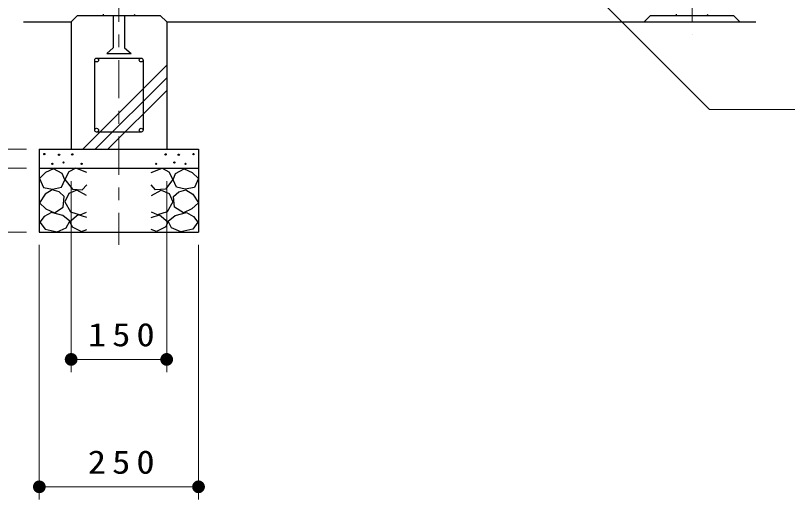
# Model space of a CAD drawing. Units: millimetres on the paper, scale 1:20. Extents: x -365 to 12, y -47 to 257.
# Drawn here: x -284.1 to -223.5, y 66.1 to 104.1 of the extents above; entities that cross this region are included whole.
import ezdxf

# ---------------------------------------------------------------- set-up
doc = ezdxf.new("R2010")
doc.units = ezdxf.units.MM
doc.linetypes.add('USER2', pattern=[6, 3, -1, 1, -1])
doc.layers.add('LY_1', color=7, linetype='Continuous', lineweight=25)
doc.styles.add('ＭＳ ゴシック', font='')
doc.styles.get('ＭＳ ゴシック').set_extended_font_data('MS Gothic')

# ---------------------------------------------------------------- blocks, each defined once
blk = doc.blocks.new('filled_dot')
at = {"color": 0, "linetype": 'Continuous', "lineweight": -2, "const_width": 1.25}
blk.add_lwpolyline([(-0.625, 0, 1), (0.625, 0, 1)], format="xyb", close=True, dxfattribs=at)

msp = doc.modelspace()

# ---------------------------------------------------------------- linework, layer by layer
at = {"layer": 'LY_1', "linetype": 'USER2', "lineweight": 13}
for p, q in [((-275.978, 142.586), (-275.978, 86.07)), ((-230.979, 142.586), (-230.979, 102.586))]:
    msp.add_line(p, q, dxfattribs=at)
at = {"layer": 'LY_1'}
for p, q in [((-279.728, 103.586), (-279.228, 104.086)), ((-279.229, 104.086), (-272.729, 104.086)), ((-276.429, 104.086), (-276.429, 101.536)), ((-275.529, 104.086), (-275.529, 101.536)), ((-272.728, 104.086), (-272.228, 103.586)), ((-234.728, 103.586), (-234.228, 104.086)), ((-234.228, 104.086), (-227.728, 104.086)), ((-227.729, 104.086), (-227.229, 103.586)), ((-283.479, 103.586), (-279.729, 103.586)), ((-279.729, 103.586), (-279.729, 93.586)), ((-272.229, 103.586), (-225.978, 103.586)), ((-272.229, 103.586), (-272.229, 93.586)), ((-276.929, 101.086), (-276.429, 101.536)), ((-275.529, 101.536), (-275.029, 101.086)), ((-277.729, 100.736), (-274.229, 100.736)), ((-276.929, 101.086), (-275.029, 101.086)), ((-277.879, 95.086), (-277.879, 100.586)), ((-274.079, 100.586), (-274.079, 95.086)), ((-274.229, 94.936), (-277.729, 94.936)), ((-282.229, 93.586), (-282.229, 87.086)), ((-282.229, 93.586), (-269.729, 93.586)), ((-269.729, 93.586), (-269.729, 87.086)), ((-282.229, 92.086), (-269.729, 92.086)), ((-282.229, 87.086), (-269.729, 87.086))]:
    msp.add_line(p, q, dxfattribs=at)
at = {"layer": 'LY_1', "lineweight": 13}
for p, q in [((-278.823, 93.586), (-272.229, 100.18)), ((-277.833, 93.586), (-272.229, 99.19)), ((-276.843, 93.586), (-272.229, 98.201)), ((-283.229, 93.586), (-295.729, 93.586)), ((-283.229, 92.086), (-295.729, 92.086)), ((-279.729, 91.086), (-279.729, 76.086)), ((-272.229, 91.086), (-272.229, 76.086)), ((-283.229, 87.086), (-305.729, 87.086)), ((-282.229, 86.086), (-282.229, 66.086)), ((-269.729, 86.086), (-269.729, 66.086)), ((-272.229, 77.086), (-279.729, 77.086)), ((-269.729, 67.086), (-282.229, 67.086))]:
    msp.add_line(p, q, dxfattribs=at)
msp.add_lwpolyline([(-252.491, 119.604), (-229.6, 96.714), (-180.122, 96.714)], dxfattribs=at)
at = {"layer": 'LY_1'}
for points in [[(-281.106, 92.056), (-281.74, 91.755), (-282.215, 91.28), (-281.914, 90.583), (-281.185, 90.44), (-280.488, 90.599), (-280.235, 91.185), (-280.425, 91.692)], [(-270.851, 92.056), (-270.217, 91.755), (-269.742, 91.28), (-270.043, 90.583), (-270.772, 90.44), (-271.469, 90.599), (-271.722, 91.185), (-271.532, 91.692)], [(-281.233, 90.409), (-281.771, 90.06), (-282.215, 89.379), (-281.708, 88.919), (-281.043, 88.603), (-280.346, 89.046), (-280.266, 89.886), (-280.674, 90.248)], [(-270.724, 90.409), (-270.186, 90.06), (-269.742, 89.379), (-270.249, 88.919), (-270.914, 88.603), (-271.611, 89.046), (-271.691, 89.886), (-271.283, 90.248)], [(-281.274, 88.612), (-281.843, 88.293), (-282.18, 87.87), (-281.777, 87.304), (-280.834, 87.101), (-280.118, 87.42), (-279.845, 87.925), (-280.384, 88.381)], [(-270.683, 88.612), (-270.114, 88.293), (-269.777, 87.87), (-270.18, 87.304), (-271.123, 87.101), (-271.839, 87.42), (-272.112, 87.925), (-271.573, 88.381)]]:
    msp.add_lwpolyline(points, close=True, dxfattribs=at)
for points in [[(-278.508, 91.771), (-279.363, 92.088), (-279.902, 91.819), (-280.219, 91.217), (-279.633, 90.456), (-278.856, 90.393), (-278.508, 90.789)], [(-273.449, 91.771), (-272.594, 92.088), (-272.055, 91.819), (-271.738, 91.217), (-272.324, 90.456), (-273.101, 90.393), (-273.449, 90.789)], [(-278.524, 89.965), (-279.284, 90.361), (-279.918, 90.108), (-280.219, 89.458), (-279.775, 88.682), (-279.015, 88.444), (-278.524, 88.65)], [(-273.433, 89.965), (-272.673, 90.361), (-272.039, 90.108), (-271.738, 89.458), (-272.182, 88.682), (-272.942, 88.444), (-273.433, 88.65)], [(-278.508, 88.238), (-279.173, 88.444), (-279.823, 87.89), (-279.649, 87.494), (-278.92, 87.129), (-278.508, 87.288)], [(-273.449, 88.238), (-272.784, 88.444), (-272.134, 87.89), (-272.308, 87.494), (-273.037, 87.129), (-273.449, 87.288)]]:
    msp.add_lwpolyline(points, dxfattribs=at)
for centre, radius in [((-277.729, 100.586), 0.15), ((-274.229, 100.586), 0.15), ((-277.729, 95.086), 0.15), ((-274.229, 95.086), 0.15), ((-281.836, 93.206), 0.05), ((-280.675, 93.153), 0.05), ((-279.645, 93.18), 0.05), ((-272.312, 93.18), 0.05), ((-271.282, 93.153), 0.05), ((-270.121, 93.206), 0.05), ((-281.203, 92.441), 0.05), ((-280.331, 92.546), 0.05), ((-278.906, 92.441), 0.05), ((-273.051, 92.441), 0.05), ((-271.626, 92.546), 0.05), ((-270.754, 92.441), 0.05)]:
    msp.add_circle(centre, radius, dxfattribs=at)
for centre, start, end in [((-277.129, 104.186), 179.99998, 270.00002), ((-274.829, 104.186), 270.00002, 0), ((-232.129, 104.186), 179.99998, 270.00002), ((-229.828, 104.186), 270.00002, 0)]:
    msp.add_arc(centre, 0.1, start, end, dxfattribs=at)

# ---------------------------------------------------------------- block references
at = {"layer": 'LY_1', "lineweight": 13, "xscale": 0.4, "yscale": 0.4}
for p in [(-279.729, 77.086), (-282.229, 67.086)]:
    msp.add_blockref('filled_dot', p, dxfattribs=at)
at = {"layer": 'LY_1', "lineweight": 13, "xscale": 0.4, "yscale": 0.4, "rotation": 180}
for p in [(-272.229, 77.086), (-269.729, 67.086)]:
    msp.add_blockref('filled_dot', p, dxfattribs=at)

# ---------------------------------------------------------------- texts
at = {"layer": 'LY_1', "char_height": 1.833, "attachment_point": 8, "style": 'ＭＳ ゴシック'}
for s, insert in [('\\T1.33;\\W1.15;150', (-275.557, 78.086)), ('\\T1.33;\\W1.15;250', (-275.563, 68.086))]:
    msp.add_mtext(s, dxfattribs=dict(at, insert=insert))

doc.saveas('drawing.dxf')
